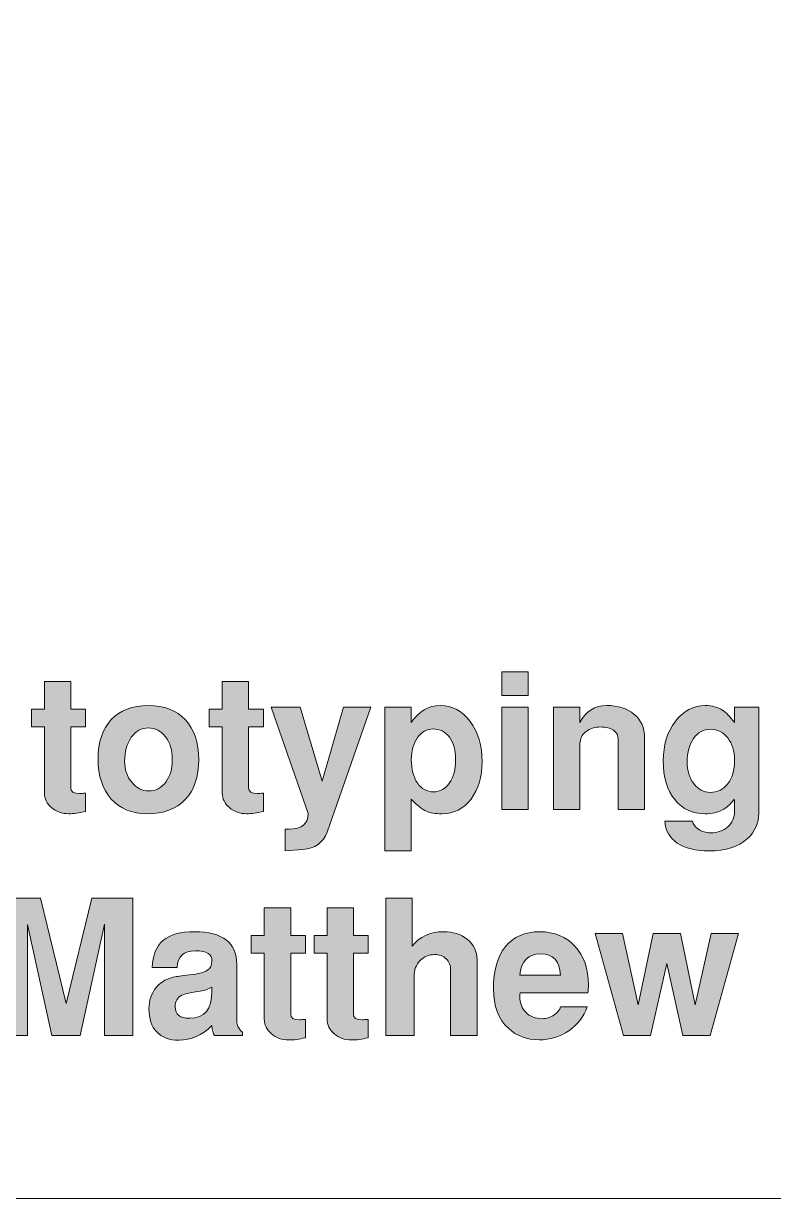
# Model space of a CAD drawing. Header units: inches. Extents: x 0.97 to 4.81, y -5.05 to -0.68.
# Drawn here: x 1.76 to 2.258, y -5.049 to -4.27 of the extents above; entities that cross this region are included whole.
import ezdxf

# ---------------------------------------------------------------- set-up
doc = ezdxf.new("R2010")
doc.units = ezdxf.units.IN
doc.header["$MEASUREMENT"] = 0
doc.layers.add('Layer 1', color=7, linetype='Continuous')

# ---------------------------------------------------------------- blocks, each defined once
blk = doc.blocks.new('block 12')
at = {"layer": 'Layer 1', "color": 7, "lineweight": 5, "true_color": 0xffffff}
blk.add_lwpolyline([(3.54949, -2.9378), (0.96949, -2.9378), (0.96949, -5.04891), (3.54949, -5.04891)], dxfattribs=at)
blk = doc.blocks.new('block 11')
at = {"layer": 'Layer 1'}
blk.add_blockref('block 12', (0, 0), dxfattribs=at)
blk = doc.blocks.new('block 34')
at = {"layer": 'Layer 1', "true_color": 0xed1f24}
h = blk.add_hatch(color=240, dxfattribs=at)
h.dxf.hatch_style = 2
h.paths.add_polyline_path([(2.09515, -4.71546), (2.07765, -4.71546), (2.07765, -4.69984), (2.09515, -4.69984)])
h.paths.add_polyline_path([(2.09515, -4.79096), (2.07765, -4.79096), (2.07765, -4.72321), (2.09515, -4.72321)])
h = blk.add_hatch(color=240, dxfattribs=at)
h.dxf.hatch_style = 2
edge = h.paths.add_edge_path()
edge.add_spline(control_points=[(1.80141, -4.79234), (1.79732, -4.79333), (1.79361, -4.79384), (1.79028, -4.79384), (1.78586, -4.79384), (1.78207, -4.79248), (1.7789, -4.78977), (1.77574, -4.78707), (1.77415, -4.78383), (1.77415, -4.78008), (1.77415, -4.78008), (1.77415, -4.73621), (1.77415, -4.73621), (1.77415, -4.73621), (1.76552, -4.73621), (1.76552, -4.73621), (1.76552, -4.73621), (1.76552, -4.72459), (1.76552, -4.72459), (1.76552, -4.72459), (1.77415, -4.72459), (1.77415, -4.72459), (1.77415, -4.72459), (1.77415, -4.70621), (1.77415, -4.70621), (1.77415, -4.70621), (1.79165, -4.70621), (1.79165, -4.70621), (1.79165, -4.70621), (1.79165, -4.72459), (1.79165, -4.72459), (1.79165, -4.72459), (1.80141, -4.72459), (1.80141, -4.72459), (1.80141, -4.72459), (1.80141, -4.73621), (1.80141, -4.73621), (1.80141, -4.73621), (1.79165, -4.73621), (1.79165, -4.73621), (1.79165, -4.73621), (1.79165, -4.77658), (1.79165, -4.77658), (1.79165, -4.77917), (1.79361, -4.78046), (1.79753, -4.78046), (1.79844, -4.78038), (1.79974, -4.78029), (1.80141, -4.78021), (1.80141, -4.78021), (1.80141, -4.79234), (1.80141, -4.79234)], knot_values=[0, 0, 0, 0, 1, 1, 1, 2, 2, 2, 3, 3, 3, 4, 4, 4, 5, 5, 5, 6, 6, 6, 7, 7, 7, 8, 8, 8, 9, 9, 9, 10, 10, 10, 11, 11, 11, 12, 12, 12, 13, 13, 13, 14, 14, 14, 15, 15, 15, 16, 16, 16, 17, 17, 17, 17], degree=3, periodic=1)
h = blk.add_hatch(color=240, dxfattribs=at)
h.dxf.hatch_style = 2
edge = h.paths.add_edge_path()
edge.add_spline(control_points=[(1.91941, -4.79234), (1.91532, -4.79333), (1.91161, -4.79384), (1.90828, -4.79384), (1.90386, -4.79384), (1.90007, -4.79248), (1.8969, -4.78977), (1.89374, -4.78707), (1.89215, -4.78383), (1.89215, -4.78008), (1.89215, -4.78008), (1.89215, -4.73621), (1.89215, -4.73621), (1.89215, -4.73621), (1.88352, -4.73621), (1.88352, -4.73621), (1.88352, -4.73621), (1.88352, -4.72459), (1.88352, -4.72459), (1.88352, -4.72459), (1.89215, -4.72459), (1.89215, -4.72459), (1.89215, -4.72459), (1.89215, -4.70621), (1.89215, -4.70621), (1.89215, -4.70621), (1.90965, -4.70621), (1.90965, -4.70621), (1.90965, -4.70621), (1.90965, -4.72459), (1.90965, -4.72459), (1.90965, -4.72459), (1.91941, -4.72459), (1.91941, -4.72459), (1.91941, -4.72459), (1.91941, -4.73621), (1.91941, -4.73621), (1.91941, -4.73621), (1.90965, -4.73621), (1.90965, -4.73621), (1.90965, -4.73621), (1.90965, -4.77658), (1.90965, -4.77658), (1.90965, -4.77917), (1.91161, -4.78046), (1.91553, -4.78046), (1.91644, -4.78038), (1.91774, -4.78029), (1.91941, -4.78021), (1.91941, -4.78021), (1.91941, -4.79234), (1.91941, -4.79234)], knot_values=[0, 0, 0, 0, 1, 1, 1, 2, 2, 2, 3, 3, 3, 4, 4, 4, 5, 5, 5, 6, 6, 6, 7, 7, 7, 8, 8, 8, 9, 9, 9, 10, 10, 10, 11, 11, 11, 12, 12, 12, 13, 13, 13, 14, 14, 14, 15, 15, 15, 16, 16, 16, 17, 17, 17, 17], degree=3, periodic=1)
h = blk.add_hatch(color=240, dxfattribs=at)
h.dxf.hatch_style = 2
edge = h.paths.add_edge_path()
edge.add_spline(control_points=[(1.87653, -4.75796), (1.87653, -4.76938), (1.87355, -4.77821), (1.86759, -4.78446), (1.86163, -4.79071), (1.85324, -4.79384), (1.8424, -4.79384), (1.83232, -4.79384), (1.82436, -4.79059), (1.81853, -4.78408), (1.8127, -4.77759), (1.80978, -4.76871), (1.80978, -4.75746), (1.80978, -4.74638), (1.8127, -4.73771), (1.81853, -4.73146), (1.82436, -4.72521), (1.83257, -4.72209), (1.84315, -4.72209), (1.85365, -4.72209), (1.86184, -4.72525), (1.86772, -4.73159), (1.87359, -4.73792), (1.87653, -4.74671), (1.87653, -4.75796)], knot_values=[0, 0, 0, 0, 1, 1, 1, 2, 2, 2, 3, 3, 3, 4, 4, 4, 5, 5, 5, 6, 6, 6, 7, 7, 7, 8, 8, 8, 8], degree=3, periodic=1)
edge = h.paths.add_edge_path()
edge.add_spline(control_points=[(1.85903, -4.75802), (1.85903, -4.75179), (1.85753, -4.74672), (1.85453, -4.74282), (1.85153, -4.73891), (1.84774, -4.73696), (1.84315, -4.73696), (1.83857, -4.73696), (1.8348, -4.73904), (1.83184, -4.74319), (1.82888, -4.74735), (1.82741, -4.75267), (1.82741, -4.75914), (1.82741, -4.76455), (1.82897, -4.76916), (1.83209, -4.77298), (1.83522, -4.7768), (1.83898, -4.77871), (1.8434, -4.77871), (1.84799, -4.77871), (1.85174, -4.77678), (1.85465, -4.77292), (1.85757, -4.76906), (1.85903, -4.76409), (1.85903, -4.75802)], knot_values=[0, 0, 0, 0, 1, 1, 1, 2, 2, 2, 3, 3, 3, 4, 4, 4, 5, 5, 5, 6, 6, 6, 7, 7, 7, 8, 8, 8, 8], degree=3, periodic=1)
h = blk.add_hatch(color=240, dxfattribs=at)
h.dxf.hatch_style = 2
edge = h.paths.add_edge_path()
edge.add_spline(control_points=[(1.99065, -4.72321), (1.99065, -4.72321), (1.96166, -4.80596), (1.96166, -4.80596), (1.95915, -4.81304), (1.95374, -4.81692), (1.94541, -4.81759), (1.94541, -4.81759), (1.93391, -4.81846), (1.93391, -4.81846), (1.93391, -4.81846), (1.93391, -4.80408), (1.93391, -4.80408), (1.93391, -4.80408), (1.93653, -4.80408), (1.93653, -4.80408), (1.94495, -4.80408), (1.94916, -4.80058), (1.94916, -4.79359), (1.94916, -4.79359), (1.92453, -4.72321), (1.92453, -4.72321), (1.92453, -4.72321), (1.9439, -4.72321), (1.9439, -4.72321), (1.9439, -4.72321), (1.95853, -4.77234), (1.95853, -4.77234), (1.95853, -4.77234), (1.97266, -4.72321), (1.97266, -4.72321), (1.97266, -4.72321), (1.99065, -4.72321), (1.99065, -4.72321)], knot_values=[0, 0, 0, 0, 1, 1, 1, 2, 2, 2, 3, 3, 3, 4, 4, 4, 5, 5, 5, 6, 6, 6, 7, 7, 7, 8, 8, 8, 9, 9, 9, 10, 10, 10, 11, 11, 11, 11], degree=3, periodic=1)
h = blk.add_hatch(color=240, dxfattribs=at)
h.dxf.hatch_style = 2
edge = h.paths.add_edge_path()
edge.add_spline(control_points=[(2.06453, -4.75934), (2.06453, -4.76933), (2.06207, -4.77759), (2.05716, -4.78408), (2.05224, -4.79059), (2.04582, -4.79384), (2.0379, -4.79384), (2.03341, -4.79384), (2.02995, -4.79329), (2.02753, -4.79221), (2.02469, -4.79096), (2.02136, -4.7883), (2.01753, -4.78421), (2.01753, -4.78421), (2.01753, -4.81846), (2.01753, -4.81846), (2.01753, -4.81846), (2.00003, -4.81846), (2.00003, -4.81846), (2.00003, -4.81846), (2.00003, -4.72321), (2.00003, -4.72321), (2.00003, -4.72321), (2.01753, -4.72321), (2.01753, -4.72321), (2.01753, -4.72321), (2.01753, -4.73346), (2.01753, -4.73346), (2.02261, -4.72588), (2.02903, -4.72209), (2.03678, -4.72209), (2.0447, -4.72209), (2.0513, -4.72563), (2.05659, -4.73271), (2.06188, -4.73979), (2.06453, -4.74867), (2.06453, -4.75934)], knot_values=[0, 0, 0, 0, 1, 1, 1, 2, 2, 2, 3, 3, 3, 4, 4, 4, 5, 5, 5, 6, 6, 6, 7, 7, 7, 8, 8, 8, 9, 9, 9, 10, 10, 10, 11, 11, 11, 12, 12, 12, 12], degree=3, periodic=1)
edge = h.paths.add_edge_path()
edge.add_spline(control_points=[(2.0469, -4.75784), (2.0469, -4.75176), (2.04553, -4.74686), (2.04278, -4.74315), (2.04003, -4.73944), (2.0364, -4.73759), (2.0319, -4.73759), (2.02791, -4.73759), (2.02451, -4.73952), (2.02171, -4.7434), (2.01892, -4.74727), (2.01753, -4.75213), (2.01753, -4.75796), (2.01753, -4.76438), (2.01888, -4.76954), (2.02159, -4.77346), (2.0243, -4.77738), (2.02786, -4.77934), (2.03228, -4.77934), (2.03661, -4.77934), (2.04013, -4.77738), (2.04284, -4.77346), (2.04555, -4.76954), (2.0469, -4.76434), (2.0469, -4.75784)], knot_values=[0, 0, 0, 0, 1, 1, 1, 2, 2, 2, 3, 3, 3, 4, 4, 4, 5, 5, 5, 6, 6, 6, 7, 7, 7, 8, 8, 8, 8], degree=3, periodic=1)
h = blk.add_hatch(color=240, dxfattribs=at)
h.dxf.hatch_style = 2
edge = h.paths.add_edge_path()
edge.add_spline(control_points=[(2.17229, -4.79096), (2.17229, -4.79096), (2.15479, -4.79096), (2.15479, -4.79096), (2.15479, -4.79096), (2.15479, -4.74446), (2.15479, -4.74446), (2.15479, -4.74196), (2.15374, -4.73998), (2.15166, -4.73853), (2.14958, -4.73707), (2.14674, -4.73633), (2.14316, -4.73633), (2.13924, -4.73633), (2.13597, -4.73738), (2.13335, -4.73946), (2.13072, -4.74154), (2.12941, -4.74417), (2.12941, -4.74733), (2.12941, -4.74733), (2.12941, -4.79096), (2.12941, -4.79096), (2.12941, -4.79096), (2.11191, -4.79096), (2.11191, -4.79096), (2.11191, -4.79096), (2.11191, -4.72321), (2.11191, -4.72321), (2.11191, -4.72321), (2.12941, -4.72321), (2.12941, -4.72321), (2.12941, -4.72321), (2.12941, -4.73334), (2.12941, -4.73334), (2.13333, -4.72584), (2.13924, -4.72209), (2.14716, -4.72209), (2.15474, -4.72209), (2.16083, -4.72405), (2.16541, -4.72796), (2.16999, -4.73188), (2.17229, -4.73705), (2.17229, -4.74346), (2.17229, -4.74346), (2.17229, -4.79096), (2.17229, -4.79096)], knot_values=[0, 0, 0, 0, 1, 1, 1, 2, 2, 2, 3, 3, 3, 4, 4, 4, 5, 5, 5, 6, 6, 6, 7, 7, 7, 8, 8, 8, 9, 9, 9, 10, 10, 10, 11, 11, 11, 12, 12, 12, 13, 13, 13, 14, 14, 14, 15, 15, 15, 15], degree=3, periodic=1)
h = blk.add_hatch(color=240, dxfattribs=at)
h.dxf.hatch_style = 2
edge = h.paths.add_edge_path()
edge.add_spline(control_points=[(2.24803, -4.79346), (2.24803, -4.80021), (2.24549, -4.80587), (2.24041, -4.81046), (2.23449, -4.8158), (2.22603, -4.81846), (2.21503, -4.81846), (2.20612, -4.81846), (2.1991, -4.81673), (2.19397, -4.81327), (2.18885, -4.80981), (2.18608, -4.805), (2.18566, -4.79883), (2.18566, -4.79883), (2.20401, -4.79883), (2.20401, -4.79883), (2.20443, -4.80084), (2.20577, -4.80261), (2.20803, -4.80415), (2.21029, -4.80569), (2.21297, -4.80646), (2.21607, -4.80646), (2.22076, -4.80646), (2.22458, -4.80515), (2.22751, -4.80252), (2.23044, -4.7999), (2.23191, -4.79642), (2.23191, -4.79209), (2.23191, -4.78758), (2.23187, -4.78496), (2.23178, -4.78421), (2.22902, -4.78763), (2.22638, -4.79001), (2.22387, -4.79133), (2.22085, -4.793), (2.21704, -4.79384), (2.21243, -4.79384), (2.20405, -4.79384), (2.19739, -4.7908), (2.19245, -4.78471), (2.18726, -4.77838), (2.18466, -4.76967), (2.18466, -4.75859), (2.18466, -4.74826), (2.18734, -4.73958), (2.1927, -4.73258), (2.19807, -4.72559), (2.20468, -4.72209), (2.21256, -4.72209), (2.217, -4.72209), (2.22081, -4.72313), (2.22399, -4.72521), (2.22634, -4.72679), (2.22898, -4.72951), (2.23191, -4.73334), (2.23191, -4.73334), (2.23191, -4.72321), (2.23191, -4.72321), (2.23191, -4.72321), (2.24803, -4.72321), (2.24803, -4.72321), (2.24803, -4.72321), (2.24803, -4.79346), (2.24803, -4.79346)], knot_values=[0, 0, 0, 0, 1, 1, 1, 2, 2, 2, 3, 3, 3, 4, 4, 4, 5, 5, 5, 6, 6, 6, 7, 7, 7, 8, 8, 8, 9, 9, 9, 10, 10, 10, 11, 11, 11, 12, 12, 12, 13, 13, 13, 14, 14, 14, 15, 15, 15, 16, 16, 16, 17, 17, 17, 18, 18, 18, 19, 19, 19, 20, 20, 20, 21, 21, 21, 21], degree=3, periodic=1)
edge = h.paths.add_edge_path()
edge.add_spline(control_points=[(2.23191, -4.75808), (2.23191, -4.75225), (2.23041, -4.74742), (2.22741, -4.74358), (2.22441, -4.73975), (2.22061, -4.73783), (2.21604, -4.73783), (2.21136, -4.73783), (2.20761, -4.73985), (2.20479, -4.7439), (2.20195, -4.74795), (2.20053, -4.75313), (2.20053, -4.75946), (2.20053, -4.76521), (2.20201, -4.77003), (2.20497, -4.7739), (2.20793, -4.77777), (2.21153, -4.77971), (2.21579, -4.77971), (2.22045, -4.77971), (2.22424, -4.77792), (2.22716, -4.77434), (2.23033, -4.77042), (2.23191, -4.765), (2.23191, -4.75808)], knot_values=[0, 0, 0, 0, 1, 1, 1, 2, 2, 2, 3, 3, 3, 4, 4, 4, 5, 5, 5, 6, 6, 6, 7, 7, 7, 8, 8, 8, 8], degree=3, periodic=1)
h = blk.add_hatch(color=240, dxfattribs=at)
h.dxf.hatch_style = 2
h.paths.add_polyline_path([(1.83291, -4.94096), (1.81415, -4.94096), (1.81415, -4.86696), (1.79791, -4.94096), (1.77915, -4.94096), (1.7629, -4.86734), (1.7629, -4.94096), (1.74415, -4.94096), (1.74415, -4.84983), (1.77159, -4.84983), (1.78852, -4.9196), (1.80563, -4.84983), (1.83291, -4.84983)])
h = blk.add_hatch(color=240, dxfattribs=at)
h.dxf.hatch_style = 2
edge = h.paths.add_edge_path()
edge.add_spline(control_points=[(2.06116, -4.94096), (2.06116, -4.94096), (2.04365, -4.94096), (2.04365, -4.94096), (2.04365, -4.94096), (2.04365, -4.89773), (2.04365, -4.89773), (2.04365, -4.89448), (2.04266, -4.89191), (2.04066, -4.89003), (2.03866, -4.88815), (2.03611, -4.88721), (2.03303, -4.88721), (2.02911, -4.88721), (2.02586, -4.88856), (2.02328, -4.89128), (2.0207, -4.894), (2.0194, -4.8974), (2.0194, -4.90149), (2.0194, -4.90149), (2.0194, -4.94096), (2.0194, -4.94096), (2.0194, -4.94096), (2.00065, -4.94096), (2.00065, -4.94096), (2.00065, -4.94096), (2.00065, -4.84983), (2.00065, -4.84983), (2.00065, -4.84983), (2.01815, -4.84983), (2.01815, -4.84983), (2.01815, -4.84983), (2.01815, -4.88171), (2.01815, -4.88171), (2.0229, -4.87529), (2.0299, -4.87208), (2.03915, -4.87208), (2.04523, -4.87208), (2.05036, -4.87371), (2.05453, -4.87696), (2.05895, -4.88046), (2.06116, -4.88504), (2.06116, -4.89071), (2.06116, -4.89071), (2.06116, -4.94096), (2.06116, -4.94096)], knot_values=[0, 0, 0, 0, 1, 1, 1, 2, 2, 2, 3, 3, 3, 4, 4, 4, 5, 5, 5, 6, 6, 6, 7, 7, 7, 8, 8, 8, 9, 9, 9, 10, 10, 10, 11, 11, 11, 12, 12, 12, 13, 13, 13, 14, 14, 14, 15, 15, 15, 15], degree=3, periodic=1)
h = blk.add_hatch(color=240, dxfattribs=at)
h.dxf.hatch_style = 2
edge = h.paths.add_edge_path()
edge.add_spline(control_points=[(1.94729, -4.94234), (1.9432, -4.94333), (1.93949, -4.94383), (1.93616, -4.94383), (1.93174, -4.94383), (1.92795, -4.94248), (1.92478, -4.93977), (1.92162, -4.93707), (1.92003, -4.93383), (1.92003, -4.93008), (1.92003, -4.93008), (1.92003, -4.88621), (1.92003, -4.88621), (1.92003, -4.88621), (1.9114, -4.88621), (1.9114, -4.88621), (1.9114, -4.88621), (1.9114, -4.87459), (1.9114, -4.87459), (1.9114, -4.87459), (1.92003, -4.87459), (1.92003, -4.87459), (1.92003, -4.87459), (1.92003, -4.85621), (1.92003, -4.85621), (1.92003, -4.85621), (1.93753, -4.85621), (1.93753, -4.85621), (1.93753, -4.85621), (1.93753, -4.87459), (1.93753, -4.87459), (1.93753, -4.87459), (1.94729, -4.87459), (1.94729, -4.87459), (1.94729, -4.87459), (1.94729, -4.88621), (1.94729, -4.88621), (1.94729, -4.88621), (1.93753, -4.88621), (1.93753, -4.88621), (1.93753, -4.88621), (1.93753, -4.92658), (1.93753, -4.92658), (1.93753, -4.92917), (1.93949, -4.93046), (1.94341, -4.93046), (1.94432, -4.93038), (1.94562, -4.93029), (1.94729, -4.93021), (1.94729, -4.93021), (1.94729, -4.94234), (1.94729, -4.94234)], knot_values=[0, 0, 0, 0, 1, 1, 1, 2, 2, 2, 3, 3, 3, 4, 4, 4, 5, 5, 5, 6, 6, 6, 7, 7, 7, 8, 8, 8, 9, 9, 9, 10, 10, 10, 11, 11, 11, 12, 12, 12, 13, 13, 13, 14, 14, 14, 15, 15, 15, 16, 16, 16, 17, 17, 17, 17], degree=3, periodic=1)
h = blk.add_hatch(color=240, dxfattribs=at)
h.dxf.hatch_style = 2
edge = h.paths.add_edge_path()
edge.add_spline(control_points=[(1.98891, -4.94234), (1.98482, -4.94333), (1.98111, -4.94383), (1.97778, -4.94383), (1.97337, -4.94383), (1.96958, -4.94248), (1.96641, -4.93977), (1.96324, -4.93707), (1.96166, -4.93383), (1.96166, -4.93008), (1.96166, -4.93008), (1.96166, -4.88621), (1.96166, -4.88621), (1.96166, -4.88621), (1.95303, -4.88621), (1.95303, -4.88621), (1.95303, -4.88621), (1.95303, -4.87459), (1.95303, -4.87459), (1.95303, -4.87459), (1.96166, -4.87459), (1.96166, -4.87459), (1.96166, -4.87459), (1.96166, -4.85621), (1.96166, -4.85621), (1.96166, -4.85621), (1.97916, -4.85621), (1.97916, -4.85621), (1.97916, -4.85621), (1.97916, -4.87459), (1.97916, -4.87459), (1.97916, -4.87459), (1.98891, -4.87459), (1.98891, -4.87459), (1.98891, -4.87459), (1.98891, -4.88621), (1.98891, -4.88621), (1.98891, -4.88621), (1.97916, -4.88621), (1.97916, -4.88621), (1.97916, -4.88621), (1.97916, -4.92658), (1.97916, -4.92658), (1.97916, -4.92917), (1.98111, -4.93046), (1.98503, -4.93046), (1.98595, -4.93038), (1.98724, -4.93029), (1.98891, -4.93021), (1.98891, -4.93021), (1.98891, -4.94234), (1.98891, -4.94234)], knot_values=[0, 0, 0, 0, 1, 1, 1, 2, 2, 2, 3, 3, 3, 4, 4, 4, 5, 5, 5, 6, 6, 6, 7, 7, 7, 8, 8, 8, 9, 9, 9, 10, 10, 10, 11, 11, 11, 12, 12, 12, 13, 13, 13, 14, 14, 14, 15, 15, 15, 16, 16, 16, 17, 17, 17, 17], degree=3, periodic=1)
h = blk.add_hatch(color=240, dxfattribs=at)
h.dxf.hatch_style = 2
edge = h.paths.add_edge_path()
edge.add_spline(control_points=[(1.90565, -4.94096), (1.90565, -4.94096), (1.88703, -4.94096), (1.88703, -4.94096), (1.8862, -4.93963), (1.88557, -4.93742), (1.88515, -4.93433), (1.87874, -4.94075), (1.87153, -4.94396), (1.86353, -4.94396), (1.85703, -4.94396), (1.85207, -4.94215), (1.84865, -4.93852), (1.84524, -4.9349), (1.84353, -4.92975), (1.84353, -4.92308), (1.84353, -4.91758), (1.84515, -4.91288), (1.8484, -4.90896), (1.85165, -4.90504), (1.85602, -4.90267), (1.86152, -4.90184), (1.86411, -4.9015), (1.86848, -4.90092), (1.87465, -4.90009), (1.87832, -4.8995), (1.88097, -4.89861), (1.88259, -4.89739), (1.88422, -4.89619), (1.88511, -4.89425), (1.88528, -4.89158), (1.88553, -4.887), (1.8819, -4.88471), (1.8744, -4.88471), (1.86657, -4.88471), (1.86253, -4.88837), (1.86228, -4.89571), (1.86228, -4.89571), (1.84565, -4.89571), (1.84565, -4.89571), (1.84598, -4.88771), (1.84838, -4.88177), (1.85284, -4.8779), (1.8573, -4.87402), (1.86428, -4.87208), (1.87378, -4.87208), (1.89244, -4.87208), (1.90178, -4.87929), (1.90178, -4.89371), (1.90178, -4.89371), (1.90178, -4.93108), (1.90178, -4.93108), (1.90178, -4.934), (1.90307, -4.93654), (1.90565, -4.93871), (1.90565, -4.93871), (1.90565, -4.94096), (1.90565, -4.94096)], knot_values=[0, 0, 0, 0, 1, 1, 1, 2, 2, 2, 3, 3, 3, 4, 4, 4, 5, 5, 5, 6, 6, 6, 7, 7, 7, 8, 8, 8, 9, 9, 9, 10, 10, 10, 11, 11, 11, 12, 12, 12, 13, 13, 13, 14, 14, 14, 15, 15, 15, 16, 16, 16, 17, 17, 17, 18, 18, 18, 19, 19, 19, 19], degree=3, periodic=1)
edge = h.paths.add_edge_path()
edge.add_spline(control_points=[(1.88528, -4.91146), (1.88528, -4.91146), (1.88528, -4.90883), (1.88528, -4.90883), (1.88277, -4.91025), (1.88021, -4.91113), (1.87761, -4.91146), (1.8715, -4.91221), (1.8674, -4.91313), (1.8653, -4.91421), (1.86237, -4.91563), (1.8609, -4.91812), (1.8609, -4.92171), (1.8609, -4.92688), (1.86413, -4.92946), (1.87058, -4.92946), (1.88038, -4.92946), (1.88528, -4.92346), (1.88528, -4.91146)], knot_values=[0, 0, 0, 0, 1, 1, 1, 2, 2, 2, 3, 3, 3, 4, 4, 4, 5, 5, 5, 6, 6, 6, 6], degree=3, periodic=1)
h = blk.add_hatch(color=240, dxfattribs=at)
h.dxf.hatch_style = 2
edge = h.paths.add_edge_path()
edge.add_spline(control_points=[(2.13504, -4.90721), (2.13504, -4.90921), (2.13491, -4.911), (2.13466, -4.91258), (2.13466, -4.91258), (2.08978, -4.91258), (2.08978, -4.91258), (2.08962, -4.91309), (2.08954, -4.91388), (2.08954, -4.91496), (2.08954, -4.91938), (2.09089, -4.92294), (2.09362, -4.92565), (2.09635, -4.92836), (2.09989, -4.92971), (2.10428, -4.92971), (2.10716, -4.92971), (2.10985, -4.92887), (2.11233, -4.92721), (2.11456, -4.92563), (2.11596, -4.92383), (2.11654, -4.92183), (2.11654, -4.92183), (2.13428, -4.92183), (2.13428, -4.92183), (2.13195, -4.92842), (2.12785, -4.93371), (2.12198, -4.93771), (2.1161, -4.94171), (2.10954, -4.94371), (2.10229, -4.94371), (2.0942, -4.94371), (2.08741, -4.94117), (2.08191, -4.93608), (2.07532, -4.93), (2.07204, -4.92129), (2.07204, -4.90996), (2.07204, -4.89779), (2.07468, -4.88844), (2.07997, -4.8819), (2.08527, -4.87535), (2.09287, -4.87208), (2.10278, -4.87208), (2.11245, -4.87208), (2.12025, -4.87531), (2.12616, -4.88177), (2.13208, -4.88823), (2.13504, -4.89671), (2.13504, -4.90721)], knot_values=[0, 0, 0, 0, 1, 1, 1, 2, 2, 2, 3, 3, 3, 4, 4, 4, 5, 5, 5, 6, 6, 6, 7, 7, 7, 8, 8, 8, 9, 9, 9, 10, 10, 10, 11, 11, 11, 12, 12, 12, 13, 13, 13, 14, 14, 14, 15, 15, 15, 16, 16, 16, 16], degree=3, periodic=1)
edge = h.paths.add_edge_path()
edge.add_spline(control_points=[(2.11654, -4.90083), (2.11603, -4.89142), (2.11165, -4.88671), (2.10341, -4.88671), (2.09509, -4.88671), (2.09046, -4.89142), (2.08954, -4.90083), (2.08954, -4.90083), (2.11654, -4.90083), (2.11654, -4.90083)], knot_values=[0, 0, 0, 0, 1, 1, 1, 2, 2, 2, 3, 3, 3, 3], degree=3, periodic=1)
h = blk.add_hatch(color=240, dxfattribs=at)
h.dxf.hatch_style = 2
h.paths.add_polyline_path([(2.23454, -4.87321), (2.21567, -4.94096), (2.19768, -4.94096), (2.18704, -4.89311), (2.1763, -4.94096), (2.15829, -4.94096), (2.13941, -4.87321), (2.15753, -4.87321), (2.16804, -4.92059), (2.17791, -4.87321), (2.19604, -4.87321), (2.20591, -4.92046), (2.21641, -4.87321)])
at = {"layer": 'Layer 1', "lineweight": 0}
for points in [[(2.09515, -4.71546), (2.07765, -4.71546), (2.07765, -4.69984), (2.09515, -4.69984), (2.09515, -4.71546)], [(2.09515, -4.79096), (2.07765, -4.79096), (2.07765, -4.72321), (2.09515, -4.72321), (2.09515, -4.79096)], [(1.83291, -4.94096), (1.81415, -4.94096), (1.81415, -4.86696), (1.79791, -4.94096), (1.77915, -4.94096), (1.7629, -4.86734), (1.7629, -4.94096), (1.74415, -4.94096), (1.74415, -4.84983), (1.77159, -4.84983), (1.78852, -4.9196), (1.80563, -4.84983), (1.83291, -4.84983), (1.83291, -4.94096)], [(2.23454, -4.87321), (2.21567, -4.94096), (2.19768, -4.94096), (2.18704, -4.89311), (2.1763, -4.94096), (2.15829, -4.94096), (2.13941, -4.87321), (2.15753, -4.87321), (2.16804, -4.92059), (2.17791, -4.87321), (2.19604, -4.87321), (2.20591, -4.92046), (2.21641, -4.87321), (2.23454, -4.87321)]]:
    blk.add_lwpolyline(points, dxfattribs=at)
for points, knots in [([(1.80141, -4.79234), (1.79732, -4.79333), (1.79361, -4.79384), (1.79028, -4.79384), (1.78586, -4.79384), (1.78207, -4.79248), (1.7789, -4.78977), (1.77574, -4.78707), (1.77415, -4.78383), (1.77415, -4.78008), (1.77415, -4.78008), (1.77415, -4.73621), (1.77415, -4.73621), (1.77415, -4.73621), (1.76552, -4.73621), (1.76552, -4.73621), (1.76552, -4.73621), (1.76552, -4.72459), (1.76552, -4.72459), (1.76552, -4.72459), (1.77415, -4.72459), (1.77415, -4.72459), (1.77415, -4.72459), (1.77415, -4.70621), (1.77415, -4.70621), (1.77415, -4.70621), (1.79165, -4.70621), (1.79165, -4.70621), (1.79165, -4.70621), (1.79165, -4.72459), (1.79165, -4.72459), (1.79165, -4.72459), (1.80141, -4.72459), (1.80141, -4.72459), (1.80141, -4.72459), (1.80141, -4.73621), (1.80141, -4.73621), (1.80141, -4.73621), (1.79165, -4.73621), (1.79165, -4.73621), (1.79165, -4.73621), (1.79165, -4.77658), (1.79165, -4.77658), (1.79165, -4.77917), (1.79361, -4.78046), (1.79753, -4.78046), (1.79844, -4.78038), (1.79974, -4.78029), (1.80141, -4.78021), (1.80141, -4.78021), (1.80141, -4.79234), (1.80141, -4.79234)], [0, 0, 0, 0, 1, 1, 1, 2, 2, 2, 3, 3, 3, 4, 4, 4, 5, 5, 5, 6, 6, 6, 7, 7, 7, 8, 8, 8, 9, 9, 9, 10, 10, 10, 11, 11, 11, 12, 12, 12, 13, 13, 13, 14, 14, 14, 15, 15, 15, 16, 16, 16, 17, 17, 17, 17]), ([(1.91941, -4.79234), (1.91532, -4.79333), (1.91161, -4.79384), (1.90828, -4.79384), (1.90386, -4.79384), (1.90007, -4.79248), (1.8969, -4.78977), (1.89374, -4.78707), (1.89215, -4.78383), (1.89215, -4.78008), (1.89215, -4.78008), (1.89215, -4.73621), (1.89215, -4.73621), (1.89215, -4.73621), (1.88352, -4.73621), (1.88352, -4.73621), (1.88352, -4.73621), (1.88352, -4.72459), (1.88352, -4.72459), (1.88352, -4.72459), (1.89215, -4.72459), (1.89215, -4.72459), (1.89215, -4.72459), (1.89215, -4.70621), (1.89215, -4.70621), (1.89215, -4.70621), (1.90965, -4.70621), (1.90965, -4.70621), (1.90965, -4.70621), (1.90965, -4.72459), (1.90965, -4.72459), (1.90965, -4.72459), (1.91941, -4.72459), (1.91941, -4.72459), (1.91941, -4.72459), (1.91941, -4.73621), (1.91941, -4.73621), (1.91941, -4.73621), (1.90965, -4.73621), (1.90965, -4.73621), (1.90965, -4.73621), (1.90965, -4.77658), (1.90965, -4.77658), (1.90965, -4.77917), (1.91161, -4.78046), (1.91553, -4.78046), (1.91644, -4.78038), (1.91774, -4.78029), (1.91941, -4.78021), (1.91941, -4.78021), (1.91941, -4.79234), (1.91941, -4.79234)], [0, 0, 0, 0, 1, 1, 1, 2, 2, 2, 3, 3, 3, 4, 4, 4, 5, 5, 5, 6, 6, 6, 7, 7, 7, 8, 8, 8, 9, 9, 9, 10, 10, 10, 11, 11, 11, 12, 12, 12, 13, 13, 13, 14, 14, 14, 15, 15, 15, 16, 16, 16, 17, 17, 17, 17]), ([(1.87653, -4.75796), (1.87653, -4.76938), (1.87355, -4.77821), (1.86759, -4.78446), (1.86163, -4.79071), (1.85324, -4.79384), (1.8424, -4.79384), (1.83232, -4.79384), (1.82436, -4.79059), (1.81853, -4.78408), (1.8127, -4.77759), (1.80978, -4.76871), (1.80978, -4.75746), (1.80978, -4.74638), (1.8127, -4.73771), (1.81853, -4.73146), (1.82436, -4.72521), (1.83257, -4.72209), (1.84315, -4.72209), (1.85365, -4.72209), (1.86184, -4.72525), (1.86772, -4.73159), (1.87359, -4.73792), (1.87653, -4.74671), (1.87653, -4.75796)], [0, 0, 0, 0, 1, 1, 1, 2, 2, 2, 3, 3, 3, 4, 4, 4, 5, 5, 5, 6, 6, 6, 7, 7, 7, 8, 8, 8, 8]), ([(1.99065, -4.72321), (1.99065, -4.72321), (1.96166, -4.80596), (1.96166, -4.80596), (1.95915, -4.81304), (1.95374, -4.81692), (1.94541, -4.81759), (1.94541, -4.81759), (1.93391, -4.81846), (1.93391, -4.81846), (1.93391, -4.81846), (1.93391, -4.80408), (1.93391, -4.80408), (1.93391, -4.80408), (1.93653, -4.80408), (1.93653, -4.80408), (1.94495, -4.80408), (1.94916, -4.80058), (1.94916, -4.79359), (1.94916, -4.79359), (1.92453, -4.72321), (1.92453, -4.72321), (1.92453, -4.72321), (1.9439, -4.72321), (1.9439, -4.72321), (1.9439, -4.72321), (1.95853, -4.77234), (1.95853, -4.77234), (1.95853, -4.77234), (1.97266, -4.72321), (1.97266, -4.72321), (1.97266, -4.72321), (1.99065, -4.72321), (1.99065, -4.72321)], [0, 0, 0, 0, 1, 1, 1, 2, 2, 2, 3, 3, 3, 4, 4, 4, 5, 5, 5, 6, 6, 6, 7, 7, 7, 8, 8, 8, 9, 9, 9, 10, 10, 10, 11, 11, 11, 11]), ([(2.06453, -4.75934), (2.06453, -4.76933), (2.06207, -4.77759), (2.05716, -4.78408), (2.05224, -4.79059), (2.04582, -4.79384), (2.0379, -4.79384), (2.03341, -4.79384), (2.02995, -4.79329), (2.02753, -4.79221), (2.02469, -4.79096), (2.02136, -4.7883), (2.01753, -4.78421), (2.01753, -4.78421), (2.01753, -4.81846), (2.01753, -4.81846), (2.01753, -4.81846), (2.00003, -4.81846), (2.00003, -4.81846), (2.00003, -4.81846), (2.00003, -4.72321), (2.00003, -4.72321), (2.00003, -4.72321), (2.01753, -4.72321), (2.01753, -4.72321), (2.01753, -4.72321), (2.01753, -4.73346), (2.01753, -4.73346), (2.02261, -4.72588), (2.02903, -4.72209), (2.03678, -4.72209), (2.0447, -4.72209), (2.0513, -4.72563), (2.05659, -4.73271), (2.06188, -4.73979), (2.06453, -4.74867), (2.06453, -4.75934)], [0, 0, 0, 0, 1, 1, 1, 2, 2, 2, 3, 3, 3, 4, 4, 4, 5, 5, 5, 6, 6, 6, 7, 7, 7, 8, 8, 8, 9, 9, 9, 10, 10, 10, 11, 11, 11, 12, 12, 12, 12]), ([(2.17229, -4.79096), (2.17229, -4.79096), (2.15479, -4.79096), (2.15479, -4.79096), (2.15479, -4.79096), (2.15479, -4.74446), (2.15479, -4.74446), (2.15479, -4.74196), (2.15374, -4.73998), (2.15166, -4.73853), (2.14958, -4.73707), (2.14674, -4.73633), (2.14316, -4.73633), (2.13924, -4.73633), (2.13597, -4.73738), (2.13335, -4.73946), (2.13072, -4.74154), (2.12941, -4.74417), (2.12941, -4.74733), (2.12941, -4.74733), (2.12941, -4.79096), (2.12941, -4.79096), (2.12941, -4.79096), (2.11191, -4.79096), (2.11191, -4.79096), (2.11191, -4.79096), (2.11191, -4.72321), (2.11191, -4.72321), (2.11191, -4.72321), (2.12941, -4.72321), (2.12941, -4.72321), (2.12941, -4.72321), (2.12941, -4.73334), (2.12941, -4.73334), (2.13333, -4.72584), (2.13924, -4.72209), (2.14716, -4.72209), (2.15474, -4.72209), (2.16083, -4.72405), (2.16541, -4.72796), (2.16999, -4.73188), (2.17229, -4.73705), (2.17229, -4.74346), (2.17229, -4.74346), (2.17229, -4.79096), (2.17229, -4.79096)], [0, 0, 0, 0, 1, 1, 1, 2, 2, 2, 3, 3, 3, 4, 4, 4, 5, 5, 5, 6, 6, 6, 7, 7, 7, 8, 8, 8, 9, 9, 9, 10, 10, 10, 11, 11, 11, 12, 12, 12, 13, 13, 13, 14, 14, 14, 15, 15, 15, 15]), ([(2.24803, -4.79346), (2.24803, -4.80021), (2.24549, -4.80587), (2.24041, -4.81046), (2.23449, -4.8158), (2.22603, -4.81846), (2.21503, -4.81846), (2.20612, -4.81846), (2.1991, -4.81673), (2.19397, -4.81327), (2.18885, -4.80981), (2.18608, -4.805), (2.18566, -4.79883), (2.18566, -4.79883), (2.20401, -4.79883), (2.20401, -4.79883), (2.20443, -4.80084), (2.20577, -4.80261), (2.20803, -4.80415), (2.21029, -4.80569), (2.21297, -4.80646), (2.21607, -4.80646), (2.22076, -4.80646), (2.22458, -4.80515), (2.22751, -4.80252), (2.23044, -4.7999), (2.23191, -4.79642), (2.23191, -4.79209), (2.23191, -4.78758), (2.23187, -4.78496), (2.23178, -4.78421), (2.22902, -4.78763), (2.22638, -4.79001), (2.22387, -4.79133), (2.22085, -4.793), (2.21704, -4.79384), (2.21243, -4.79384), (2.20405, -4.79384), (2.19739, -4.7908), (2.19245, -4.78471), (2.18726, -4.77838), (2.18466, -4.76967), (2.18466, -4.75859), (2.18466, -4.74826), (2.18734, -4.73958), (2.1927, -4.73258), (2.19807, -4.72559), (2.20468, -4.72209), (2.21256, -4.72209), (2.217, -4.72209), (2.22081, -4.72313), (2.22399, -4.72521), (2.22634, -4.72679), (2.22898, -4.72951), (2.23191, -4.73334), (2.23191, -4.73334), (2.23191, -4.72321), (2.23191, -4.72321), (2.23191, -4.72321), (2.24803, -4.72321), (2.24803, -4.72321), (2.24803, -4.72321), (2.24803, -4.79346), (2.24803, -4.79346)], [0, 0, 0, 0, 1, 1, 1, 2, 2, 2, 3, 3, 3, 4, 4, 4, 5, 5, 5, 6, 6, 6, 7, 7, 7, 8, 8, 8, 9, 9, 9, 10, 10, 10, 11, 11, 11, 12, 12, 12, 13, 13, 13, 14, 14, 14, 15, 15, 15, 16, 16, 16, 17, 17, 17, 18, 18, 18, 19, 19, 19, 20, 20, 20, 21, 21, 21, 21]), ([(1.85903, -4.75802), (1.85903, -4.75179), (1.85753, -4.74672), (1.85453, -4.74282), (1.85153, -4.73891), (1.84774, -4.73696), (1.84315, -4.73696), (1.83857, -4.73696), (1.8348, -4.73904), (1.83184, -4.74319), (1.82888, -4.74735), (1.82741, -4.75267), (1.82741, -4.75914), (1.82741, -4.76455), (1.82897, -4.76916), (1.83209, -4.77298), (1.83522, -4.7768), (1.83898, -4.77871), (1.8434, -4.77871), (1.84799, -4.77871), (1.85174, -4.77678), (1.85465, -4.77292), (1.85757, -4.76906), (1.85903, -4.76409), (1.85903, -4.75802)], [0, 0, 0, 0, 1, 1, 1, 2, 2, 2, 3, 3, 3, 4, 4, 4, 5, 5, 5, 6, 6, 6, 7, 7, 7, 8, 8, 8, 8]), ([(2.0469, -4.75784), (2.0469, -4.75176), (2.04553, -4.74686), (2.04278, -4.74315), (2.04003, -4.73944), (2.0364, -4.73759), (2.0319, -4.73759), (2.02791, -4.73759), (2.02451, -4.73952), (2.02171, -4.7434), (2.01892, -4.74727), (2.01753, -4.75213), (2.01753, -4.75796), (2.01753, -4.76438), (2.01888, -4.76954), (2.02159, -4.77346), (2.0243, -4.77738), (2.02786, -4.77934), (2.03228, -4.77934), (2.03661, -4.77934), (2.04013, -4.77738), (2.04284, -4.77346), (2.04555, -4.76954), (2.0469, -4.76434), (2.0469, -4.75784)], [0, 0, 0, 0, 1, 1, 1, 2, 2, 2, 3, 3, 3, 4, 4, 4, 5, 5, 5, 6, 6, 6, 7, 7, 7, 8, 8, 8, 8]), ([(2.23191, -4.75808), (2.23191, -4.75225), (2.23041, -4.74742), (2.22741, -4.74358), (2.22441, -4.73975), (2.22061, -4.73783), (2.21604, -4.73783), (2.21136, -4.73783), (2.20761, -4.73985), (2.20479, -4.7439), (2.20195, -4.74795), (2.20053, -4.75313), (2.20053, -4.75946), (2.20053, -4.76521), (2.20201, -4.77003), (2.20497, -4.7739), (2.20793, -4.77777), (2.21153, -4.77971), (2.21579, -4.77971), (2.22045, -4.77971), (2.22424, -4.77792), (2.22716, -4.77434), (2.23033, -4.77042), (2.23191, -4.765), (2.23191, -4.75808)], [0, 0, 0, 0, 1, 1, 1, 2, 2, 2, 3, 3, 3, 4, 4, 4, 5, 5, 5, 6, 6, 6, 7, 7, 7, 8, 8, 8, 8]), ([(2.06116, -4.94096), (2.06116, -4.94096), (2.04365, -4.94096), (2.04365, -4.94096), (2.04365, -4.94096), (2.04365, -4.89773), (2.04365, -4.89773), (2.04365, -4.89448), (2.04266, -4.89191), (2.04066, -4.89003), (2.03866, -4.88815), (2.03611, -4.88721), (2.03303, -4.88721), (2.02911, -4.88721), (2.02586, -4.88856), (2.02328, -4.89128), (2.0207, -4.894), (2.0194, -4.8974), (2.0194, -4.90149), (2.0194, -4.90149), (2.0194, -4.94096), (2.0194, -4.94096), (2.0194, -4.94096), (2.00065, -4.94096), (2.00065, -4.94096), (2.00065, -4.94096), (2.00065, -4.84983), (2.00065, -4.84983), (2.00065, -4.84983), (2.01815, -4.84983), (2.01815, -4.84983), (2.01815, -4.84983), (2.01815, -4.88171), (2.01815, -4.88171), (2.0229, -4.87529), (2.0299, -4.87208), (2.03915, -4.87208), (2.04523, -4.87208), (2.05036, -4.87371), (2.05453, -4.87696), (2.05895, -4.88046), (2.06116, -4.88504), (2.06116, -4.89071), (2.06116, -4.89071), (2.06116, -4.94096), (2.06116, -4.94096)], [0, 0, 0, 0, 1, 1, 1, 2, 2, 2, 3, 3, 3, 4, 4, 4, 5, 5, 5, 6, 6, 6, 7, 7, 7, 8, 8, 8, 9, 9, 9, 10, 10, 10, 11, 11, 11, 12, 12, 12, 13, 13, 13, 14, 14, 14, 15, 15, 15, 15]), ([(1.94729, -4.94234), (1.9432, -4.94333), (1.93949, -4.94383), (1.93616, -4.94383), (1.93174, -4.94383), (1.92795, -4.94248), (1.92478, -4.93977), (1.92162, -4.93707), (1.92003, -4.93383), (1.92003, -4.93008), (1.92003, -4.93008), (1.92003, -4.88621), (1.92003, -4.88621), (1.92003, -4.88621), (1.9114, -4.88621), (1.9114, -4.88621), (1.9114, -4.88621), (1.9114, -4.87459), (1.9114, -4.87459), (1.9114, -4.87459), (1.92003, -4.87459), (1.92003, -4.87459), (1.92003, -4.87459), (1.92003, -4.85621), (1.92003, -4.85621), (1.92003, -4.85621), (1.93753, -4.85621), (1.93753, -4.85621), (1.93753, -4.85621), (1.93753, -4.87459), (1.93753, -4.87459), (1.93753, -4.87459), (1.94729, -4.87459), (1.94729, -4.87459), (1.94729, -4.87459), (1.94729, -4.88621), (1.94729, -4.88621), (1.94729, -4.88621), (1.93753, -4.88621), (1.93753, -4.88621), (1.93753, -4.88621), (1.93753, -4.92658), (1.93753, -4.92658), (1.93753, -4.92917), (1.93949, -4.93046), (1.94341, -4.93046), (1.94432, -4.93038), (1.94562, -4.93029), (1.94729, -4.93021), (1.94729, -4.93021), (1.94729, -4.94234), (1.94729, -4.94234)], [0, 0, 0, 0, 1, 1, 1, 2, 2, 2, 3, 3, 3, 4, 4, 4, 5, 5, 5, 6, 6, 6, 7, 7, 7, 8, 8, 8, 9, 9, 9, 10, 10, 10, 11, 11, 11, 12, 12, 12, 13, 13, 13, 14, 14, 14, 15, 15, 15, 16, 16, 16, 17, 17, 17, 17]), ([(1.98891, -4.94234), (1.98482, -4.94333), (1.98111, -4.94383), (1.97778, -4.94383), (1.97337, -4.94383), (1.96958, -4.94248), (1.96641, -4.93977), (1.96324, -4.93707), (1.96166, -4.93383), (1.96166, -4.93008), (1.96166, -4.93008), (1.96166, -4.88621), (1.96166, -4.88621), (1.96166, -4.88621), (1.95303, -4.88621), (1.95303, -4.88621), (1.95303, -4.88621), (1.95303, -4.87459), (1.95303, -4.87459), (1.95303, -4.87459), (1.96166, -4.87459), (1.96166, -4.87459), (1.96166, -4.87459), (1.96166, -4.85621), (1.96166, -4.85621), (1.96166, -4.85621), (1.97916, -4.85621), (1.97916, -4.85621), (1.97916, -4.85621), (1.97916, -4.87459), (1.97916, -4.87459), (1.97916, -4.87459), (1.98891, -4.87459), (1.98891, -4.87459), (1.98891, -4.87459), (1.98891, -4.88621), (1.98891, -4.88621), (1.98891, -4.88621), (1.97916, -4.88621), (1.97916, -4.88621), (1.97916, -4.88621), (1.97916, -4.92658), (1.97916, -4.92658), (1.97916, -4.92917), (1.98111, -4.93046), (1.98503, -4.93046), (1.98595, -4.93038), (1.98724, -4.93029), (1.98891, -4.93021), (1.98891, -4.93021), (1.98891, -4.94234), (1.98891, -4.94234)], [0, 0, 0, 0, 1, 1, 1, 2, 2, 2, 3, 3, 3, 4, 4, 4, 5, 5, 5, 6, 6, 6, 7, 7, 7, 8, 8, 8, 9, 9, 9, 10, 10, 10, 11, 11, 11, 12, 12, 12, 13, 13, 13, 14, 14, 14, 15, 15, 15, 16, 16, 16, 17, 17, 17, 17]), ([(1.90565, -4.94096), (1.90565, -4.94096), (1.88703, -4.94096), (1.88703, -4.94096), (1.8862, -4.93963), (1.88557, -4.93742), (1.88515, -4.93433), (1.87874, -4.94075), (1.87153, -4.94396), (1.86353, -4.94396), (1.85703, -4.94396), (1.85207, -4.94215), (1.84865, -4.93852), (1.84524, -4.9349), (1.84353, -4.92975), (1.84353, -4.92308), (1.84353, -4.91758), (1.84515, -4.91288), (1.8484, -4.90896), (1.85165, -4.90504), (1.85602, -4.90267), (1.86152, -4.90184), (1.86411, -4.9015), (1.86848, -4.90092), (1.87465, -4.90009), (1.87832, -4.8995), (1.88097, -4.89861), (1.88259, -4.89739), (1.88422, -4.89619), (1.88511, -4.89425), (1.88528, -4.89158), (1.88553, -4.887), (1.8819, -4.88471), (1.8744, -4.88471), (1.86657, -4.88471), (1.86253, -4.88837), (1.86228, -4.89571), (1.86228, -4.89571), (1.84565, -4.89571), (1.84565, -4.89571), (1.84598, -4.88771), (1.84838, -4.88177), (1.85284, -4.8779), (1.8573, -4.87402), (1.86428, -4.87208), (1.87378, -4.87208), (1.89244, -4.87208), (1.90178, -4.87929), (1.90178, -4.89371), (1.90178, -4.89371), (1.90178, -4.93108), (1.90178, -4.93108), (1.90178, -4.934), (1.90307, -4.93654), (1.90565, -4.93871), (1.90565, -4.93871), (1.90565, -4.94096), (1.90565, -4.94096)], [0, 0, 0, 0, 1, 1, 1, 2, 2, 2, 3, 3, 3, 4, 4, 4, 5, 5, 5, 6, 6, 6, 7, 7, 7, 8, 8, 8, 9, 9, 9, 10, 10, 10, 11, 11, 11, 12, 12, 12, 13, 13, 13, 14, 14, 14, 15, 15, 15, 16, 16, 16, 17, 17, 17, 18, 18, 18, 19, 19, 19, 19]), ([(2.13504, -4.90721), (2.13504, -4.90921), (2.13491, -4.911), (2.13466, -4.91258), (2.13466, -4.91258), (2.08978, -4.91258), (2.08978, -4.91258), (2.08962, -4.91309), (2.08954, -4.91388), (2.08954, -4.91496), (2.08954, -4.91938), (2.09089, -4.92294), (2.09362, -4.92565), (2.09635, -4.92836), (2.09989, -4.92971), (2.10428, -4.92971), (2.10716, -4.92971), (2.10985, -4.92887), (2.11233, -4.92721), (2.11456, -4.92563), (2.11596, -4.92383), (2.11654, -4.92183), (2.11654, -4.92183), (2.13428, -4.92183), (2.13428, -4.92183), (2.13195, -4.92842), (2.12785, -4.93371), (2.12198, -4.93771), (2.1161, -4.94171), (2.10954, -4.94371), (2.10229, -4.94371), (2.0942, -4.94371), (2.08741, -4.94117), (2.08191, -4.93608), (2.07532, -4.93), (2.07204, -4.92129), (2.07204, -4.90996), (2.07204, -4.89779), (2.07468, -4.88844), (2.07997, -4.8819), (2.08527, -4.87535), (2.09287, -4.87208), (2.10278, -4.87208), (2.11245, -4.87208), (2.12025, -4.87531), (2.12616, -4.88177), (2.13208, -4.88823), (2.13504, -4.89671), (2.13504, -4.90721)], [0, 0, 0, 0, 1, 1, 1, 2, 2, 2, 3, 3, 3, 4, 4, 4, 5, 5, 5, 6, 6, 6, 7, 7, 7, 8, 8, 8, 9, 9, 9, 10, 10, 10, 11, 11, 11, 12, 12, 12, 13, 13, 13, 14, 14, 14, 15, 15, 15, 16, 16, 16, 16]), ([(2.11654, -4.90083), (2.11603, -4.89142), (2.11165, -4.88671), (2.10341, -4.88671), (2.09509, -4.88671), (2.09046, -4.89142), (2.08954, -4.90083), (2.08954, -4.90083), (2.11654, -4.90083), (2.11654, -4.90083)], [0, 0, 0, 0, 1, 1, 1, 2, 2, 2, 3, 3, 3, 3]), ([(1.88528, -4.91146), (1.88528, -4.91146), (1.88528, -4.90883), (1.88528, -4.90883), (1.88277, -4.91025), (1.88021, -4.91113), (1.87761, -4.91146), (1.8715, -4.91221), (1.8674, -4.91313), (1.8653, -4.91421), (1.86237, -4.91563), (1.8609, -4.91812), (1.8609, -4.92171), (1.8609, -4.92688), (1.86413, -4.92946), (1.87058, -4.92946), (1.88038, -4.92946), (1.88528, -4.92346), (1.88528, -4.91146)], [0, 0, 0, 0, 1, 1, 1, 2, 2, 2, 3, 3, 3, 4, 4, 4, 5, 5, 5, 6, 6, 6, 6])]:
    blk.add_open_spline(points, degree=3, knots=knots, dxfattribs=at)
blk = doc.blocks.new('block 33')
at = {"layer": 'Layer 1'}
blk.add_blockref('block 34', (0, 0), dxfattribs=at)
blk = doc.blocks.new('block 31')
at = {"layer": 'Layer 1'}
blk.add_blockref('block 33', (0, 0), dxfattribs=at)

msp = doc.modelspace()

# ---------------------------------------------------------------- block references
at = {"layer": 'Layer 1'}
for name in ['block 11', 'block 31']:
    msp.add_blockref(name, (0, 0), dxfattribs=at)

doc.saveas('drawing.dxf')
